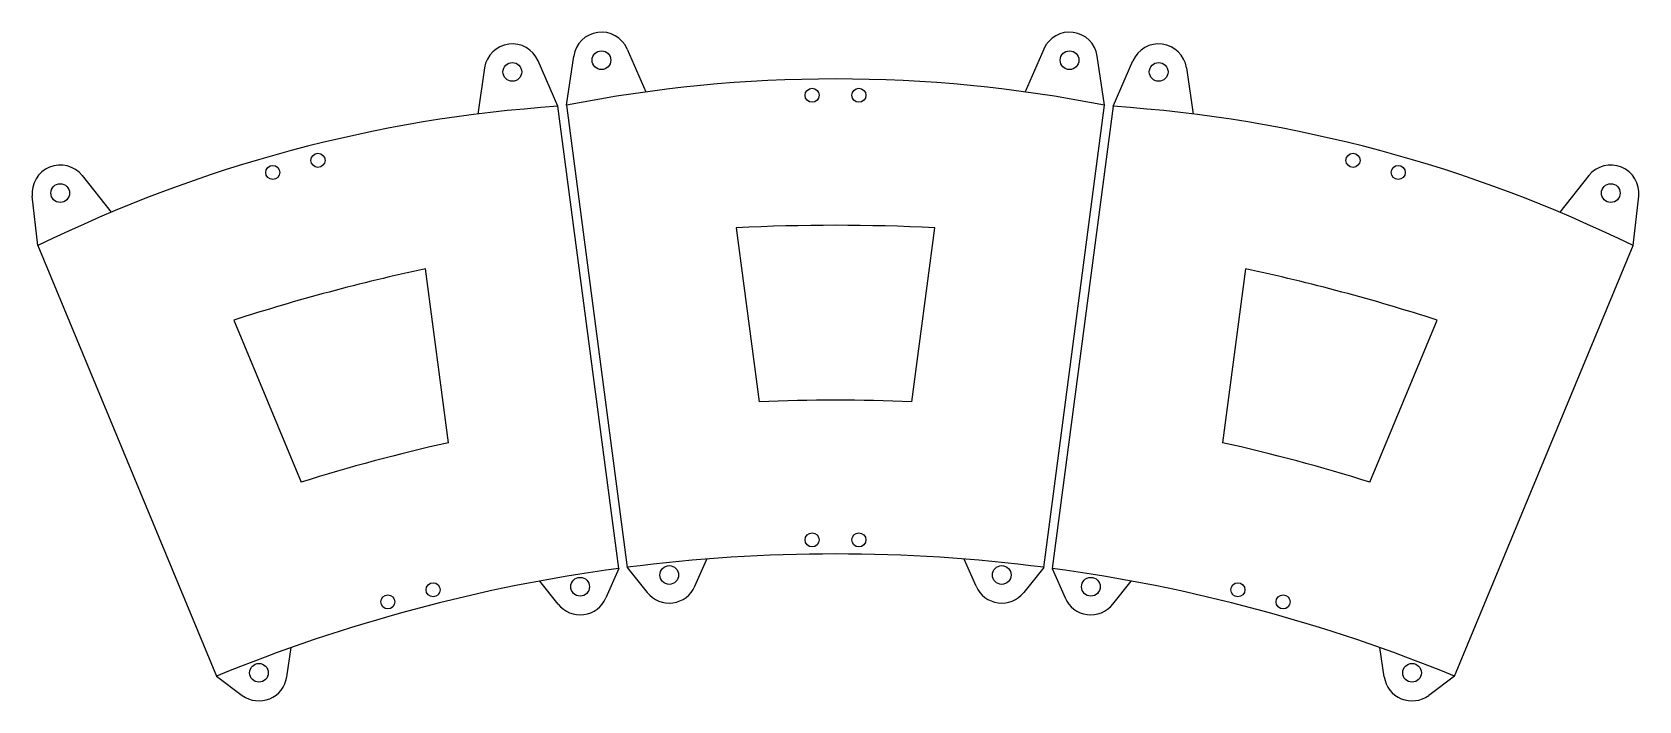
# Model space of a CAD drawing. Header units: millimetres. Extents: x 3.5 to 96.2, y 6.2 to 44.7.
import ezdxf

# ---------------------------------------------------------------- set-up
doc = ezdxf.new("R2010")
doc.units = ezdxf.units.MM

msp = doc.modelspace()

# ---------------------------------------------------------------- linework, layer by layer
at = {"color": 7, "linetype": 'Continuous', "lineweight": 25}
for p, q in [((37.871, 43.757), (38.946, 41.283)), ((61.9, 43.757), (60.825, 41.283)), ((29.644, 42.674), (29.246, 40.006)), ((33.874, 40.452), (32.732, 43.081)), ((34.361, 40.516), (34.783, 43.351)), ((65.411, 40.516), (64.988, 43.351)), ((65.897, 40.452), (67.039, 43.081)), ((70.127, 42.674), (70.525, 40.006)), ((37.384, 13.791), (33.874, 40.452)), ((34.361, 40.516), (37.871, 13.855)), ((61.901, 13.855), (65.411, 40.516)), ((65.897, 40.452), (62.387, 13.791)), ((6.434, 36.455), (8.113, 34.343)), ((93.337, 36.455), (91.658, 34.343)), ((3.882, 32.416), (3.556, 35.263)), ((95.889, 32.416), (96.215, 35.263)), ((44.165, 33.441), (45.486, 23.404)), ((54.285, 23.404), (55.607, 33.441)), ((3.882, 32.416), (14.173, 7.572)), ((85.599, 7.572), (95.889, 32.416)), ((27.556, 21.044), (26.235, 31.08)), ((73.536, 31.08), (72.215, 21.044)), ((15.183, 28.119), (19.057, 18.766)), ((80.714, 18.766), (84.588, 28.119)), ((41.781, 12.764), (42.465, 14.333)), ((57.99, 12.764), (57.306, 14.333)), ((33.889, 11.725), (32.822, 13.064)), ((37.384, 13.791), (36.641, 12.088)), ((37.871, 13.855), (39.029, 12.402)), ((61.901, 13.855), (60.742, 12.402)), ((62.387, 13.791), (63.13, 12.088)), ((65.882, 11.725), (66.949, 13.064)), ((18.232, 7.53), (18.486, 9.222)), ((81.539, 7.53), (81.285, 9.222)), ((14.173, 7.572), (15.667, 6.468)), ((85.599, 7.572), (84.104, 6.468))]:
    msp.add_line(p, q, dxfattribs=at)
for centre, radius in [((36.386, 43.112), 0.54), ((63.386, 43.112), 0.54), ((31.246, 42.435), 0.54), ((68.525, 42.435), 0.54), ((48.536, 41.087), 0.405), ((51.236, 41.087), 0.405), ((20.034, 37.335), 0.405), ((79.737, 37.335), 0.405), ((17.426, 36.636), 0.405), ((82.345, 36.636), 0.405), ((5.166, 35.447), 0.54), ((94.605, 35.447), 0.54), ((48.536, 15.437), 0.405), ((51.236, 15.437), 0.405), ((40.296, 13.412), 0.54), ((59.475, 13.412), 0.54), ((35.156, 12.735), 0.54), ((64.615, 12.735), 0.54), ((24.065, 11.86), 0.405), ((26.673, 12.559), 0.405), ((73.098, 12.559), 0.405), ((75.706, 11.86), 0.405), ((16.63, 7.771), 0.54), ((83.141, 7.771), 0.54)]:
    msp.add_circle(centre, radius, dxfattribs=at)
for centre, radius, start, end in [((36.386, 43.112), 1.62, 23.48196, 171.51804), ((63.386, 43.112), 1.62, 8.48196, 156.51804), ((31.246, 42.435), 1.62, 23.48196, 171.51804), ((68.525, 42.435), 1.62, 8.48196, 156.51804), ((49.886, -38.239), 80.271, 78.84827, 101.15173), ((39.261, -39.638), 80.271, 93.84827, 116.15173), ((60.51, -39.638), 80.271, 63.84827, 86.15173), ((5.166, 35.447), 1.62, 38.48196, 186.51804), ((94.605, 35.447), 1.62, 353.48196, 141.51804), ((49.886, -79.46), 113.046, 87.09914, 92.90086), ((49.93, -79.455), 113.046, 102.09914, 107.90086), ((49.841, -79.455), 113.046, 72.09914, 77.90086), ((49.886, -79.706), 103.204, 87.55669, 92.44331), ((49.994, -79.692), 103.204, 102.55669, 107.44331), ((49.777, -79.692), 103.204, 72.55669, 77.44331), ((49.886, -79.289), 93.916, 82.64977, 97.35023), ((49.886, -79.289), 93.916, 97.64977, 112.35023), ((49.886, -79.289), 93.916, 67.64977, 82.35023), ((35.156, 12.735), 1.62, 218.56008, 336.43992), ((40.296, 13.412), 1.62, 218.56008, 336.43992), ((59.475, 13.412), 1.62, 203.56008, 321.43992), ((64.615, 12.735), 1.62, 203.56008, 321.43992), ((16.63, 7.771), 1.62, 233.56008, 351.43992), ((83.141, 7.771), 1.62, 188.56008, 306.43992)]:
    msp.add_arc(centre, radius, start, end, dxfattribs=at)

doc.saveas('drawing.dxf')
